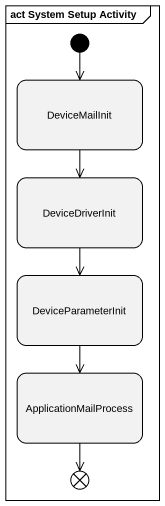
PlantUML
@startuml
mainframe act System Setup Activity
hide empty description
state DeviceMailInit
state DeviceDriverInit
state DeviceParameterInit
state ApplicationMailProcess
state flowfinal1 <<end>>
[*] --> DeviceMailInit
DeviceMailInit --> DeviceDriverInit
DeviceDriverInit --> DeviceParameterInit
DeviceParameterInit --> ApplicationMailProcess
ApplicationMailProcess --> flowfinal1
@enduml
